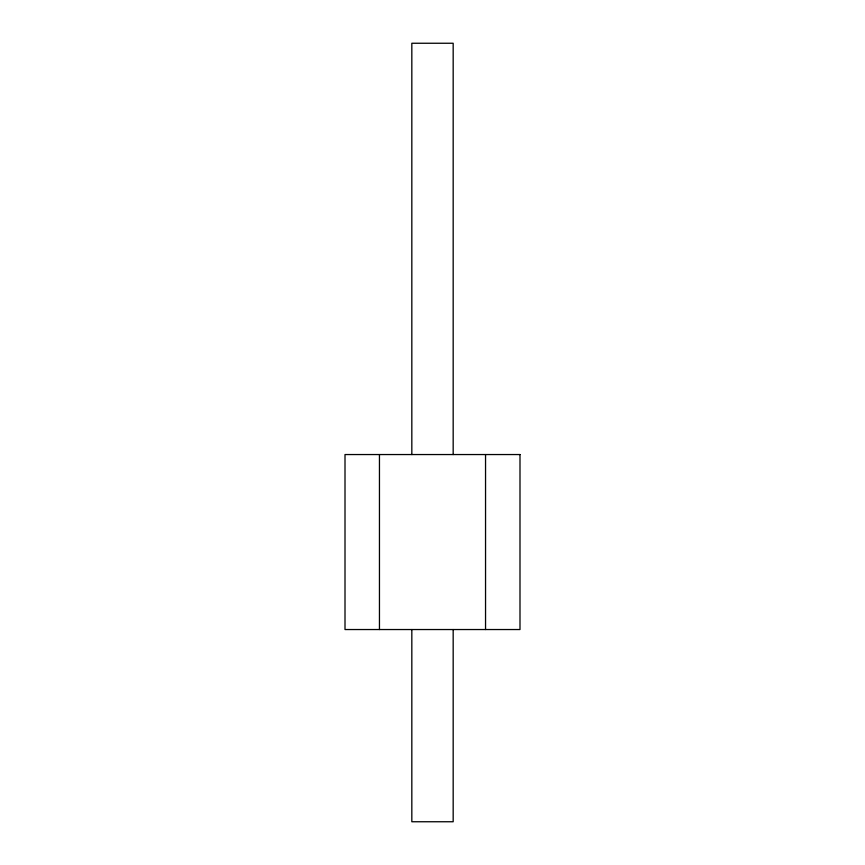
<?xml version="1.0" encoding="UTF-8"?>
<svg xmlns="http://www.w3.org/2000/svg" width="865" height="865" viewBox="0 0 865 865"><rect width="100%" height="100%" fill="white"/><g stroke="black" fill="none" stroke-linecap="round" stroke-linejoin="round"><path stroke-width="1.3" d="M485.546 454.547L485.546 629.536M453.174 454.547L453.174 43.25L411.827 43.25L411.827 454.547M453.174 629.536L453.174 821.75L411.827 821.75L411.827 629.536M379.454 454.547L379.454 629.536M519.995 454.547L345.005 454.547L345.005 629.536L519.995 629.536L519.995 454.547"/></g></svg>
